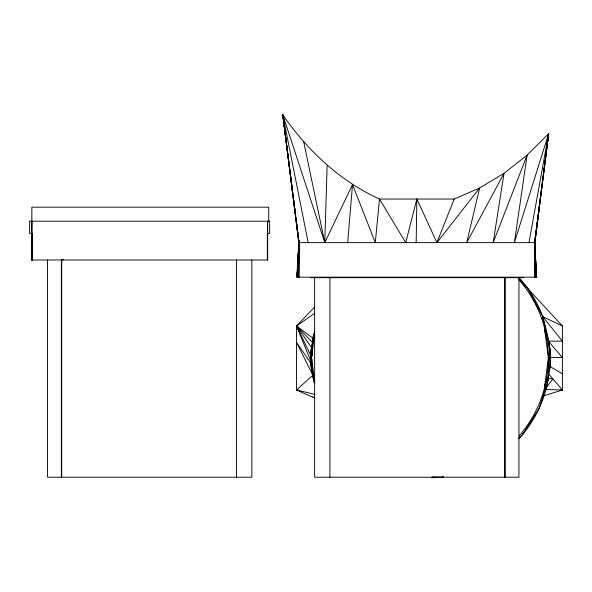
<?xml version="1.0" encoding="UTF-8"?>
<svg xmlns="http://www.w3.org/2000/svg" width="592" height="592" viewBox="0 0 592 592"><rect width="100%" height="100%" fill="white"/><g stroke="black" fill="none" stroke-linecap="round" stroke-linejoin="round"><path stroke-width="0.89" d="M31.768 233.366L31.916 221.201L31.916 259.999M298.279 277.189L298.945 240.789M416.169 242.631L416.835 199.038L436.918 242.631L479.601 188.012L503.999 173.33L527.102 155.163L548.636 133.725L534.887 242.631L534.887 256.269M297.776 277.189L298.856 242.631L282.784 114.774C307.344 150.383 339.83 181.011 379.487 199.038L454.182 199.038L479.601 188.012L466.74 242.631L503.999 173.33L493.166 242.631L527.102 155.163L514.389 242.631L548.636 133.725L534.798 242.631L535.235 256.269M327.124 165.442L324.786 242.631L352.514 184.541L375.284 242.631L379.487 199.038L405.72 242.631L416.835 199.038M518.607 438.243L522.647 434.498L539.268 408.073L548.481 378.244L548.643 374.018M298.531 256.269L298.664 252.636M298.893 246.272L299.027 242.631L296.474 222.54M314.633 381.751L311.54 369.275L311.932 359.004M312.028 356.369L312.724 338.084L314.759 331.476M519.051 438.642A119.577 119.577 0 0 0 548.481 378.244C548.488 362.504 552.676 345.676 544.662 331.113M298.59 256.269L298.657 254.456M298.975 246.272L298.886 240.803L298.538 277.189L298.79 242.631L282.784 114.774L324.786 242.631L303.755 142.058M297.413 277.189L298.856 242.631L296.807 277.189L536.626 277.189L534.717 242.631L548.636 133.725L528.967 242.631M314.729 383.268C309.52 367.447 309.276 350.301 314.618 334.554M298.975 277.189L299.041 240.789L298.76 246.272L299.027 242.631M297.051 277.189L298.856 242.631M312.62 343.959L312.724 338.084L296.548 325.977L314.367 307.248M297.502 269.005L297.103 276.279L297.465 269.915M298.057 259L297.65 266.274L298.087 259M298.657 248.085L298.205 256.269L298.664 248.995M542.561 319.214L542.731 316.616L528.153 289.007L528.745 290.731M347.682 242.631L352.514 184.541M539.268 408.073L539.43 406.267M310.815 363.74L311.044 361.919M534.554 277.189L534.554 242.631L548.636 133.725L547.341 140.985M314.293 336.656L311.488 357.945L314.411 380.057M544.344 388.596L548.377 357.945L544.344 327.287M544.662 385.222C555.525 363.525 548.703 338.587 542.731 316.616A119.577 119.577 0 0 0 519.547 278.233M546.749 145.521L547.038 143.708M547.334 141.895L548.636 133.725M310.571 358.167L311.133 355.703M538.476 211.892L539.097 209.257L534.717 242.631L535.249 258.09M436.918 242.631L454.182 199.038M522.647 434.498L523.35 432.782M314.256 397.846L296.548 390.002L312.887 375.18L296.548 342.45L311.222 363.673M314.47 313.471L296.548 325.977L296.548 390.002L314.781 394.331M549.665 347.053L548.421 341.725M542.997 396.004L562.4 390.002L562.4 325.977L518.792 278.913M443.504 476.819L441.713 477.226L432.19 476.863M63.514 259.599L61.709 259.999L61.709 477.226M267.488 233.366L269.656 233.366L269.656 221.201L29.6 221.201L29.6 233.366L32.316 233.366L32.316 259.999M267.673 221.201L267.643 259.999L31.583 259.999L31.583 233.366L31.613 259.999M310.415 277.678L523.261 277.678M548.029 339.875L542.731 316.616L562.4 325.977M550.39 352.588L548.318 341.147L562.4 341.147L542.731 316.616M550.227 357.516L562.4 357.516L548.318 341.147M296.548 390.002L298.294 390.002M560.602 390.002L562.4 390.002L548.651 373.878L548.621 371.154M562.4 390.002L545.01 389.477L552.861 378.821L548.481 378.244M312.842 396.884L314.448 397.691M549.332 366.145L562.4 373.759M311.584 347.645L296.548 325.977L311.066 361.697M311.148 356.251L296.548 325.977L312.554 342.45L312.569 343.982M308.173 242.631L282.784 114.774L298.96 242.631M283.871 121.123L282.784 114.774L295.66 216.147M284.182 122.936L284.493 124.749M283.812 121.123L282.784 114.774L292.7 192.4M284.108 122.936L284.404 124.749M534.554 262.382L536.626 277.189L534.657 242.631L534.694 245.362M292.936 194.228L293.284 196.966M293.521 198.794L295.734 216.147M295.97 217.974L296.318 220.712L295.896 217.974M296.555 222.54L296.903 225.278M297.132 227.106L297.487 229.844M297.717 231.672L298.072 234.41M298.301 236.238L298.657 238.976M534.554 242.631L536.626 277.189M534.657 263.129L535.227 277.189L535.642 270.159L535.901 277.189M535.464 264.461L535.56 267.184L535.471 262.641M535.464 263.551L535.582 267.184M535.286 256.269L534.887 242.631L298.79 242.631L298.79 277.189M312.857 372.412L312.879 374.262M518.94 277.189L518.94 477.226L314.633 477.226L314.633 277.189M505.109 277.678L505.109 477.226M504.754 277.678L504.754 477.226M493.166 277.189L493.166 277.678M329.899 277.678L329.899 477.226M324.786 277.189L324.786 277.678M299.123 242.631L299.123 246.272M268.738 221.201L268.738 207.178L31.85 207.178L31.85 221.201M267.488 221.201L267.577 259.999M267.347 233.204L267.347 259.999M251.837 259.999L251.837 477.226L47.53 477.226L47.53 259.999M236.563 259.999L236.563 477.226M61.361 259.999L61.361 477.226M32.205 233.366L32.205 259.999M548.458 341.599A64.291 64.291 0 0 1 549.665 369.275M443.534 477.041A119.577 119.577 0 0 1 431.635 477.737M311.54 369.275A64.291 64.291 0 0 1 311.54 347.053M519.265 280.164A118.444 118.444 0 0 1 519.265 435.719M314.049 382.425A118.444 118.444 0 0 1 314.049 333.459"/></g></svg>
